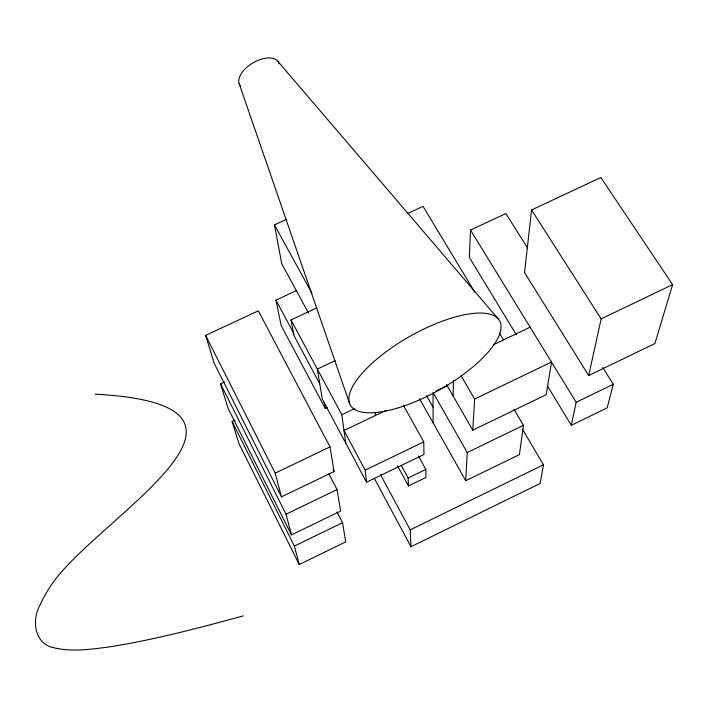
<?xml version="1.0" encoding="UTF-8"?>
<svg xmlns="http://www.w3.org/2000/svg" width="708" height="708" viewBox="0 0 708 708"><rect width="100%" height="100%" fill="white"/><g stroke="black" fill="none" stroke-linecap="round" stroke-linejoin="round"><path stroke-width="1.06" d="M453.093 395.967L453.518 380.692M527.602 248.057L505.884 213.542L470.519 230.073L469.351 257.429L516.327 334.76M513.964 409.321L523.433 425.322L519.433 454.598L465.74 480.732L467.227 452.554L433.039 392.506M474.617 399.029L551.541 362.045L546.187 394.71L472.767 430.181L474.617 399.029L461.05 375.683M531.575 209.949L524.548 272.562L588.684 375.532L654.9 343.539L672.6 284.643L600.853 177.513L531.575 209.949L601.145 318.883L588.684 375.532M522.725 429.668L543.479 464.775L540.151 483.449L410.95 546.726L374.426 478.546M602.72 367.479L613.278 384.267L607.19 407.843L571.321 425.296L576.162 402.268L470.519 230.073M235.109 420.118L232.136 421.526L238.888 443.456L299.254 564.515L345.716 541.885L342.548 522.699L336.973 511.946M410.95 546.726L410.206 529.876L543.479 464.775M224.463 381.957L220.524 383.816L228.056 408.286L291.466 534.903L340.628 511.087L337.07 489.591L328.91 473.962M467.227 452.554L523.433 425.322M576.162 402.268L613.278 384.267M397.577 465.944L408.481 485.945L425.942 477.484L425.827 469.413L418.401 455.987M299.254 564.515L294.395 546.072L342.548 522.699M291.466 534.903L286.023 514.22L337.07 489.591M335.211 360.637L317.334 369.089L322.282 399.091L366.549 482.219L423.968 454.474L423.756 441.881L403.56 405.64M408.481 485.945L408.135 477.98L425.827 469.413M281.457 496.874L334.096 471.546L330.017 446.881L258.332 310.83L205.612 335.406L214.214 363.337L281.457 496.874L275.217 473.139L205.612 335.406M366.549 482.219L365.178 470.13L423.756 441.881M386.249 410.295L344.008 430.499L365.178 470.13M436.004 391.082L447.845 385.418M275.217 473.139L330.017 446.881M601.145 318.883L672.6 284.643M345.787 443.226L341.814 414.755L354.496 408.711M493.556 344.663L530.159 327.193M296.829 290.43L275.978 300.148L281.12 325.432L325.317 408.516L327.282 407.587M319.777 383.931L293.935 335.565L290.988 319.936L316.724 307.9M407.224 213.71L423.065 206.364L474.9 292.439M308.458 312.98L281.766 263.827L274.465 224.87L286.236 219.453M243.225 615.916C198.895 627.925 154.388 639.846 108.961 646.979C90.96 649.271 72.34 652.059 54.401 647.882C34.028 644.333 31.426 619.642 40.329 604.464A270.837 85.535 -27 0 1 49.047 588.525C87.827 523.035 307.237 405.542 95.102 394.161M277.793 61.277L498.68 319.467M547.257 385.692L571.321 425.296M499.388 333.105L503.379 339.725M446.518 384.533L472.767 430.181M426.543 395.692L433.066 407.197M419.525 398.754L465.74 480.732M274.465 224.87L311.909 293.218M401.294 465.466L408.135 477.98M380.408 474.502L410.206 529.876M290.988 319.936L341.814 414.755M275.978 300.148L294.103 334.052M333.07 469.599L334.096 471.546M220.524 383.816L286.023 514.22M232.136 421.526L294.395 546.072M239.224 83.836L349.725 403.826M324.291 402.215L325.317 408.516M375.151 412.313L375.444 415.543M433.039 393.586L433.092 422.826M240.393 85.801A22.426 12.213 -30.5 0 1 253.287 62.676A22.426 12.213 -30.5 0 1 279.041 63.702M398.737 407.702A85.695 30.568 -29.5 0 0 499.972 321.574A85.695 30.568 -29.5 0 0 376.196 359.646A85.695 30.568 -29.5 0 0 398.737 407.702"/></g></svg>
